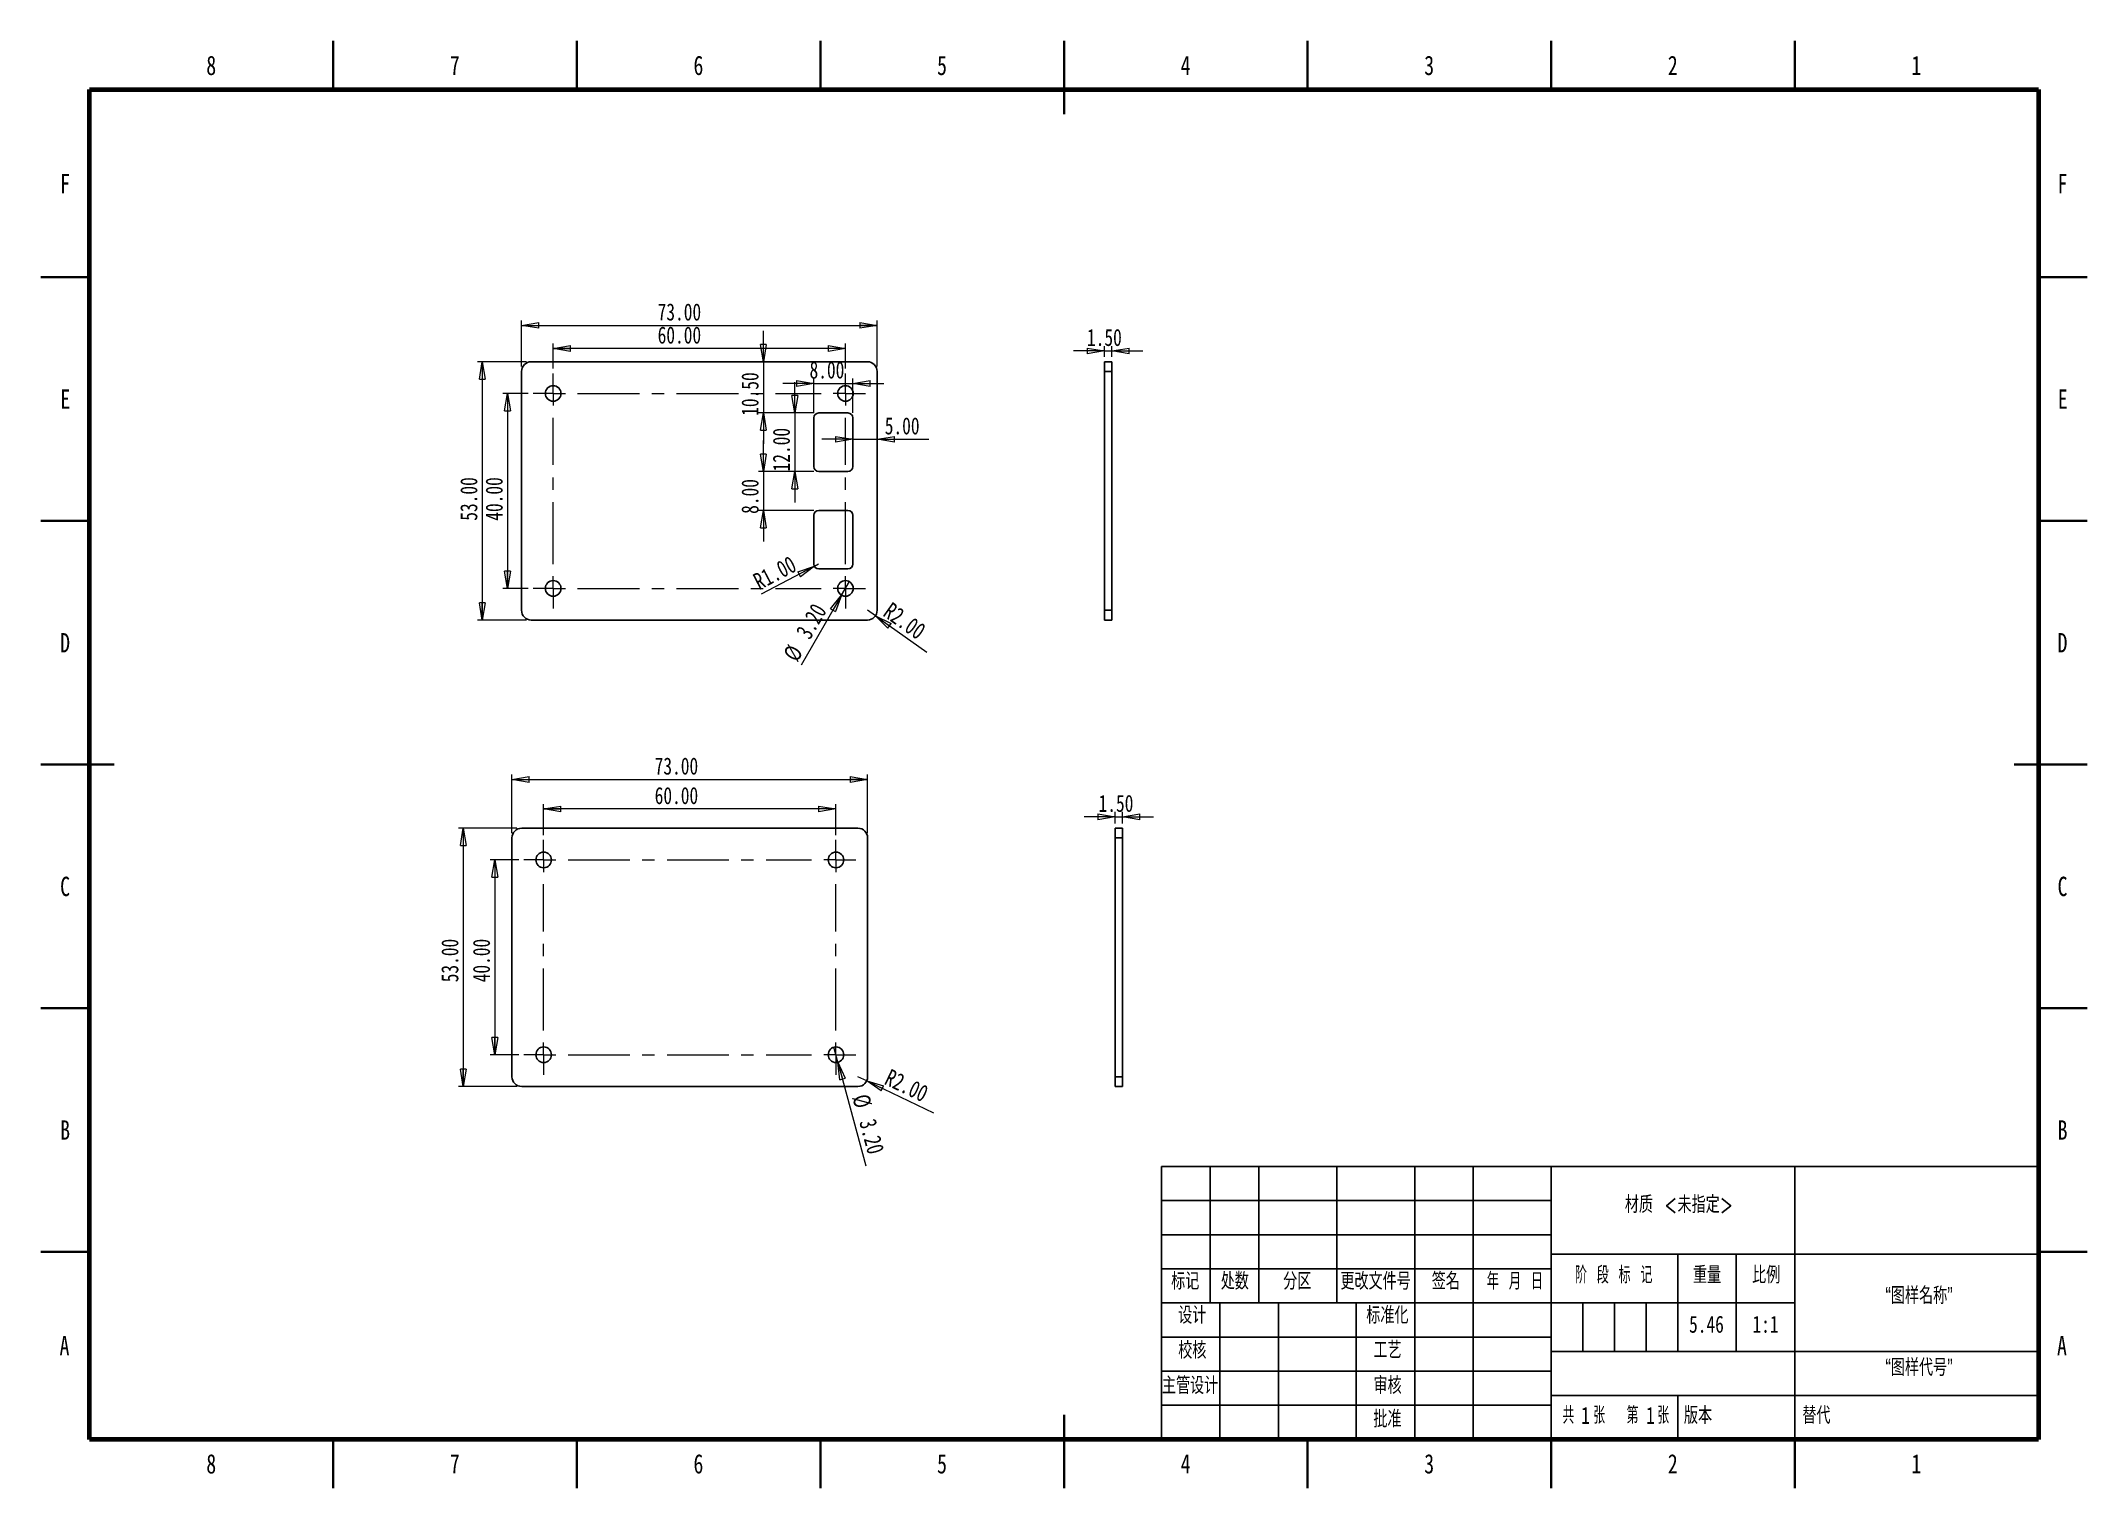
# Model space of a CAD drawing. Header units: millimetres. Extents: x 0 to 420, y 0 to 297.
import ezdxf

# ---------------------------------------------------------------- set-up
doc = ezdxf.new("R2010")
doc.units = ezdxf.units.MM
doc.linetypes.add('CENTERX2', pattern=[20.32, 12.7, -2.54, 2.54, -2.54])
for name, color, linetype in [('10', 7, 'Continuous'), ('5', 7, 'Continuous'), ('SLD-0', 7, 'Continuous')]:
    doc.layers.add(name, color=color, linetype=linetype)
doc.styles.add('SLDTEXTSTYLE0', font='TXT', dxfattribs={"width": 0.75})
doc.styles.add('SLDTEXTSTYLE1', font='TXT', dxfattribs={"width": 0.75, "bigfont": 'bigfont'})
doc.styles.add('SLDTEXTSTYLE2', font='TXT', dxfattribs={"width": 0.625, "bigfont": 'bigfont'})
doc.styles.add('SLDTEXTSTYLE3', font='TXT', dxfattribs={"width": 0.642857, "bigfont": 'bigfont'})
doc.styles.add('SLDTEXTSTYLE4', font='TXT', dxfattribs={"width": 0.65, "bigfont": 'bigfont'})
doc.dimstyles.new('SLDDIMSTYLE0', dxfattribs={"dimtxt": 3.5, "dimasz": 3.556, "dimexe": 0, "dimexo": 0.0625, "dimgap": 0.875, "dimtad": 1, "dimrnd": 1e-09, "dimzin": 4, "dimdsep": 46, "dimtxsty": 'SLDTEXTSTYLE0', "dimblk1": 'CLOSED', "dimblk2": 'CLOSED', "dimsah": 1, "dimcen": 0.09, "dimadec": 0, "dimazin": 1, "dimtfac": 1, "dimtofl": 0, "dimtmove": 0, "dimatfit": 3, "dimldrblk": 'CLOSED', "dimfxl": 1, "dimfrac": 2, "dimtolj": 1, "dimtzin": 12, "dimarcsym": 0})
doc.dimstyles.new('SLDDIMSTYLE1', dxfattribs={"dimtxt": 3.5, "dimasz": 3.556, "dimexe": 0, "dimexo": 0.0625, "dimgap": 0.875, "dimtad": 1, "dimrnd": 1e-09, "dimzin": 4, "dimdsep": 46, "dimtxsty": 'SLDTEXTSTYLE0', "dimblk1": 'CLOSED', "dimblk2": 'CLOSED', "dimsah": 1, "dimcen": 0.09, "dimadec": 0, "dimazin": 1, "dimtfac": 1, "dimtmove": 0, "dimatfit": 0, "dimldrblk": 'CLOSED', "dimfxl": 1, "dimfrac": 2, "dimtolj": 1, "dimtzin": 12, "dimarcsym": 0})
doc.dimstyles.new('SLDDIMSTYLE2', dxfattribs={"dimtxt": 3.5, "dimasz": 3.556, "dimexe": 0, "dimexo": 0.0625, "dimgap": 0.875, "dimtad": 1, "dimrnd": 1e-09, "dimzin": 4, "dimdsep": 46, "dimtxsty": 'SLDTEXTSTYLE0', "dimblk1": 'NONE', "dimblk2": 'CLOSED', "dimsah": 1, "dimcen": 0, "dimadec": 0, "dimazin": 1, "dimtfac": 1, "dimtmove": 0, "dimatfit": 3, "dimldrblk": 'NONE', "dimfxl": 1, "dimfrac": 2, "dimtolj": 1, "dimtzin": 12, "dimarcsym": 0})
doc.dimstyles.new('SLDDIMSTYLE3', dxfattribs={"dimtxt": 3.5, "dimasz": 3.556, "dimexe": 0, "dimexo": 0.0625, "dimgap": 0.875, "dimtad": 1, "dimrnd": 1e-09, "dimzin": 4, "dimdsep": 46, "dimtxsty": 'SLDTEXTSTYLE0', "dimblk1": 'CLOSED', "dimblk2": 'CLOSED', "dimsah": 1, "dimcen": 0, "dimadec": 0, "dimazin": 1, "dimtfac": 1, "dimtofl": 0, "dimtmove": 0, "dimatfit": 3, "dimldrblk": 'CLOSED', "dimfxl": 1, "dimfrac": 2, "dimtolj": 1, "dimtzin": 12, "dimarcsym": 0})

# ---------------------------------------------------------------- blocks, each defined once
blk = doc.blocks.new('_Closed')
at = {"color": 0, "linetype": 'ByBlock', "lineweight": -2}
for p, q in [((-1, 0.166667), (0, 0)), ((-1, 0.166667), (-1, -0.166667)), ((0, 0), (-1, -0.166667)), ((0, 0), (-1, 0))]:
    blk.add_line(p, q, dxfattribs=at)
blk = doc.blocks.new('_D')
at = {"color": 7, "linetype": 'Continuous', "lineweight": 0, "transparency": 16777216}
for p, q in [((98.64, 230.15), (98.64, 239.62)), ((171.64, 230.15), (171.64, 239.62)), ((98.64, 238.62), (171.64, 238.62))]:
    blk.add_line(p, q, dxfattribs=at)
at = {"color": 7, "linetype": 'Continuous', "lineweight": 18, "transparency": 16777216, "xscale": 3.556, "yscale": 3.556, "rotation": 180.0000000000004}
blk.add_blockref('_Closed', (98.64, 238.62, -0.75), dxfattribs=at)
at = {"color": 7, "linetype": 'Continuous', "lineweight": 18, "transparency": 16777216, "xscale": 3.556, "yscale": 3.556}
blk.add_blockref('_Closed', (171.64, 238.62, -0.75), dxfattribs=at)
at = {"color": 7, "linetype": 'Continuous', "lineweight": 18, "transparency": 16777216, "insert": (126.59, 243.13), "char_height": 3.5, "attachment_point": 1, "style": 'SLDTEXTSTYLE0'}
blk.add_mtext('73.00', dxfattribs=at)
blk = doc.blocks.new('_D_1')
at = {"color": 7, "linetype": 'Continuous', "lineweight": 0, "transparency": 16777216}
for p, q in [((105.14, 229.75), (105.14, 234.88)), ((165.14, 233.88), (105.14, 233.88)), ((165.14, 229.75), (165.14, 234.88))]:
    blk.add_line(p, q, dxfattribs=at)
at = {"color": 7, "linetype": 'Continuous', "lineweight": 18, "transparency": 16777216, "xscale": 3.556, "yscale": 3.556, "rotation": 180.0000000000004}
blk.add_blockref('_Closed', (105.14, 233.88, -0.75), dxfattribs=at)
at = {"color": 7, "linetype": 'Continuous', "lineweight": 18, "transparency": 16777216, "xscale": 3.556, "yscale": 3.556}
blk.add_blockref('_Closed', (165.14, 233.88, -0.75), dxfattribs=at)
at = {"color": 7, "linetype": 'Continuous', "lineweight": 18, "transparency": 16777216, "insert": (126.59, 238.39), "char_height": 3.5, "attachment_point": 1, "style": 'SLDTEXTSTYLE0'}
blk.add_mtext('60.00', dxfattribs=at)
blk = doc.blocks.new('_D_2')
at = {"color": 7, "linetype": 'Continuous', "lineweight": 0, "transparency": 16777216}
for p, q in [((100.04, 224.65), (94.78, 224.65)), ((95.78, 224.65), (95.78, 184.65)), ((100.04, 184.65), (94.78, 184.65))]:
    blk.add_line(p, q, dxfattribs=at)
at = {"color": 7, "linetype": 'Continuous', "lineweight": 18, "transparency": 16777216, "xscale": 3.556, "yscale": 3.556}
for p, rotation in [((95.78, 224.65, -0.75), 90.0000000000004), ((95.78, 184.65, -0.75), 270.0000000000004)]:
    blk.add_blockref('_Closed', p, dxfattribs=dict(at, rotation=rotation))
at = {"color": 7, "linetype": 'Continuous', "lineweight": 18, "transparency": 16777216, "insert": (91.27, 198.53), "char_height": 3.5, "attachment_point": 1, "rotation": 90, "style": 'SLDTEXTSTYLE0'}
blk.add_mtext('40.00', dxfattribs=at)
blk = doc.blocks.new('_D_3')
at = {"color": 7, "linetype": 'Continuous', "lineweight": 0, "transparency": 16777216}
for p, q in [((99.64, 231.15), (89.59, 231.15)), ((90.59, 231.15), (90.59, 178.15)), ((99.64, 178.15), (89.59, 178.15))]:
    blk.add_line(p, q, dxfattribs=at)
at = {"color": 7, "linetype": 'Continuous', "lineweight": 18, "transparency": 16777216, "xscale": 3.556, "yscale": 3.556}
for p, rotation in [((90.59, 231.15, -0.75), 90.0000000000004), ((90.59, 178.15, -0.75), 270.0000000000004)]:
    blk.add_blockref('_Closed', p, dxfattribs=dict(at, rotation=rotation))
at = {"color": 7, "linetype": 'Continuous', "lineweight": 18, "transparency": 16777216, "insert": (86.07, 198.53), "char_height": 3.5, "attachment_point": 1, "rotation": 90, "style": 'SLDTEXTSTYLE0'}
blk.add_mtext('53.00', dxfattribs=at)
blk = doc.blocks.new('_D_4')
at = {"color": 7, "linetype": 'Continuous', "lineweight": 0, "transparency": 16777216}
for p, q in [((154.74, 220.65), (154.74, 227)), ((158.64, 220.65), (153.74, 220.65)), ((154.74, 220.65), (154.74, 208.65)), ((158.64, 208.65), (153.74, 208.65)), ((154.74, 208.65), (154.74, 202.3))]:
    blk.add_line(p, q, dxfattribs=at)
at = {"color": 7, "linetype": 'Continuous', "lineweight": 18, "transparency": 16777216, "xscale": 3.556, "yscale": 3.556}
for p, rotation in [((154.74, 220.65, -0.75), 270.0000000000004), ((154.74, 208.65, -0.75), 90.0000000000004)]:
    blk.add_blockref('_Closed', p, dxfattribs=dict(at, rotation=rotation))
at = {"color": 7, "linetype": 'Continuous', "lineweight": 18, "transparency": 16777216, "insert": (150.23, 208.65), "char_height": 3.5, "attachment_point": 1, "rotation": 90, "style": 'SLDTEXTSTYLE0'}
blk.add_mtext('12.00', dxfattribs=at)
blk = doc.blocks.new('_D_5')
at = {"color": 7, "linetype": 'Continuous', "lineweight": 0, "transparency": 16777216}
for p, q in [((158.64, 220.65), (158.64, 227.7)), ((166.64, 220.65), (166.64, 227.7)), ((158.64, 226.7), (152.29, 226.7)), ((158.64, 226.7), (166.64, 226.7)), ((166.64, 226.7), (172.99, 226.7))]:
    blk.add_line(p, q, dxfattribs=at)
at = {"color": 7, "linetype": 'Continuous', "lineweight": 18, "transparency": 16777216, "xscale": 3.556, "yscale": 3.556}
blk.add_blockref('_Closed', (158.64, 226.7, -0.75), dxfattribs=at)
at = {"color": 7, "linetype": 'Continuous', "lineweight": 18, "transparency": 16777216, "xscale": 3.556, "yscale": 3.556, "rotation": 180.0000000000004}
blk.add_blockref('_Closed', (166.64, 226.7, -0.75), dxfattribs=at)
at = {"color": 7, "linetype": 'Continuous', "lineweight": 18, "transparency": 16777216, "insert": (157.77, 231.22), "char_height": 3.5, "attachment_point": 1, "style": 'SLDTEXTSTYLE0'}
blk.add_mtext('8.00', dxfattribs=at)
blk = doc.blocks.new('_D_6')
at = {"color": 7, "linetype": 'Continuous', "lineweight": 0, "transparency": 16777216}
for q in [(165.94, 186.03), (156.04, 168.88)]:
    blk.add_line((164.34, 183.26), q, dxfattribs=at)
at = {"color": 7, "linetype": 'Continuous', "lineweight": 18, "transparency": 16777216, "xscale": 3.556, "yscale": 3.556, "rotation": 60.00000000000037}
blk.add_blockref('_Closed', (164.34, 183.26, -0.75), dxfattribs=at)
at = {"color": 7, "linetype": 'Continuous', "lineweight": 18, "transparency": 16777216, "char_height": 3.5, "attachment_point": 1, "rotation": 60, "style": 'SLDTEXTSTYLE0'}
for s, insert in [('3.20', (154.8, 175.69)), ('%%c', (152.2, 171.09))]:
    blk.add_mtext(s, dxfattribs=dict(at, insert=insert))
blk = doc.blocks.new('_None')
blk = doc.blocks.new('_D_7')
at = {"color": 7, "linetype": 'Continuous', "lineweight": 0, "transparency": 16777216}
for q in [(169.64, 180.15), (181.84, 171.54)]:
    blk.add_line((171.28, 178.99), q, dxfattribs=at)
at = {"color": 7, "linetype": 'Continuous', "lineweight": 18, "transparency": 16777216, "xscale": 3.556, "yscale": 3.556, "rotation": 144.7728561431212}
blk.add_blockref('_Closed', (171.28, 178.99, -0.75), dxfattribs=at)
at = {"color": 7, "linetype": 'Continuous', "lineweight": 18, "transparency": 16777216, "insert": (174.66, 181.99), "char_height": 3.5, "attachment_point": 1, "rotation": 324.7729, "style": 'SLDTEXTSTYLE0'}
blk.add_mtext('R2.00', dxfattribs=at)
blk = doc.blocks.new('_D_8')
at = {"color": 7, "linetype": 'Continuous', "lineweight": 0, "transparency": 16777216}
for q in [(147.87, 183.48), (159.64, 189.65)]:
    blk.add_line((158.76, 189.18), q, dxfattribs=at)
at = {"color": 7, "linetype": 'Continuous', "lineweight": 18, "transparency": 16777216, "xscale": 3.556, "yscale": 3.556, "rotation": 27.62542425942012}
blk.add_blockref('_Closed', (158.76, 189.18, -0.75), dxfattribs=at)
at = {"color": 7, "linetype": 'Continuous', "lineweight": 18, "transparency": 16777216, "insert": (145.85, 187.34), "char_height": 3.5, "attachment_point": 1, "rotation": 27.6254, "style": 'SLDTEXTSTYLE0'}
blk.add_mtext('R1.00', dxfattribs=at)
blk = doc.blocks.new('_D_9')
at = {"color": 7, "linetype": 'Continuous', "lineweight": 0, "transparency": 16777216}
for p, q in [((166.64, 215.24), (160.29, 215.24)), ((166.64, 215.24), (171.64, 215.24)), ((171.64, 215.24), (182.26, 215.24))]:
    blk.add_line(p, q, dxfattribs=at)
at = {"color": 7, "linetype": 'Continuous', "lineweight": 18, "transparency": 16777216, "xscale": 3.556, "yscale": 3.556}
blk.add_blockref('_Closed', (166.64, 215.24, -0.75), dxfattribs=at)
at = {"color": 7, "linetype": 'Continuous', "lineweight": 18, "transparency": 16777216, "xscale": 3.556, "yscale": 3.556, "rotation": 180.0000000000004}
blk.add_blockref('_Closed', (171.64, 215.24, -0.75), dxfattribs=at)
at = {"color": 7, "linetype": 'Continuous', "lineweight": 18, "transparency": 16777216, "insert": (173.21, 219.75), "char_height": 3.5, "attachment_point": 1, "style": 'SLDTEXTSTYLE0'}
blk.add_mtext('5.00', dxfattribs=at)
blk = doc.blocks.new('_D_10')
at = {"color": 7, "linetype": 'Continuous', "lineweight": 0, "transparency": 16777216}
for p, q in [((148.3, 208.65), (148.3, 215)), ((158.64, 208.65), (147.3, 208.65)), ((148.3, 208.65), (148.3, 200.65)), ((158.64, 200.65), (147.3, 200.65)), ((148.3, 200.65), (148.3, 194.3))]:
    blk.add_line(p, q, dxfattribs=at)
at = {"color": 7, "linetype": 'Continuous', "lineweight": 18, "transparency": 16777216, "xscale": 3.556, "yscale": 3.556}
for p, rotation in [((148.3, 208.65, -0.75), 270.0000000000004), ((148.3, 200.65, -0.75), 90.0000000000004)]:
    blk.add_blockref('_Closed', p, dxfattribs=dict(at, rotation=rotation))
at = {"color": 7, "linetype": 'Continuous', "lineweight": 18, "transparency": 16777216, "insert": (143.79, 199.94), "char_height": 3.5, "attachment_point": 1, "rotation": 90, "style": 'SLDTEXTSTYLE0'}
blk.add_mtext('8.00', dxfattribs=at)
blk = doc.blocks.new('_D_11')
at = {"color": 7, "linetype": 'Continuous', "lineweight": 0, "transparency": 16777216}
for p, q in [((148.3, 231.15), (148.3, 237.5)), ((148.3, 231.15), (148.3, 220.65)), ((158.64, 220.65), (147.3, 220.65)), ((148.3, 220.65), (148.3, 214.3))]:
    blk.add_line(p, q, dxfattribs=at)
at = {"color": 7, "linetype": 'Continuous', "lineweight": 18, "transparency": 16777216, "xscale": 3.556, "yscale": 3.556}
for p, rotation in [((148.3, 231.15, -0.75), 270.0000000000004), ((148.3, 220.65, -0.75), 90.0000000000004)]:
    blk.add_blockref('_Closed', p, dxfattribs=dict(at, rotation=rotation))
at = {"color": 7, "linetype": 'Continuous', "lineweight": 18, "transparency": 16777216, "insert": (143.79, 220.06), "char_height": 3.5, "attachment_point": 1, "rotation": 90, "style": 'SLDTEXTSTYLE0'}
blk.add_mtext('10.50', dxfattribs=at)
blk = doc.blocks.new('SW_CENTERMARKSYMBOL_0')
at = {"color": 0, "linetype": 'Continuous', "lineweight": 18}
for p, q in [((-60, 2.5), (-60, 4.1)), ((-60, 0), (-60, 2.5)), ((0, 0), (-2.5, 0)), ((0, 2.5), (0, 4.1)), ((0, 0), (0, 2.5)), ((0, 0), (0, -2.5)), ((0, 0), (2.5, 0)), ((2.5, 0), (4.1, 0)), ((-62.5, 0), (-64.1, 0)), ((-60, 0), (-62.5, 0)), ((-60, 0), (-60, -2.5)), ((-60, 0), (-57.5, 0)), ((-60, -40), (-60, -37.5)), ((0, -40), (0, -37.5)), ((-62.5, -40), (-64.1, -40)), ((-60, -40), (-62.5, -40)), ((-60, -40), (-60, -42.5)), ((-60, -40), (-57.5, -40)), ((0, -40), (-2.5, -40)), ((0, -40), (0, -42.5)), ((0, -40), (2.5, -40)), ((2.5, -40), (4.1, -40)), ((-60, -42.5), (-60, -44.1)), ((0, -42.5), (0, -44.1))]:
    blk.add_line(p, q, dxfattribs=at)
at = {"color": 0, "linetype": 'CENTERX2', "lineweight": 18}
for p, q in [((-55, 0), (-5, 0)), ((-60, -35), (-60, -5)), ((0, -35), (0, -5)), ((-55, -40), (-5, -40))]:
    blk.add_line(p, q, dxfattribs=at)
blk = doc.blocks.new('_D_12')
at = {"color": 7, "linetype": 'Continuous', "lineweight": 0, "transparency": 16777216}
for p, q in [((218.32, 233.38), (211.97, 233.38)), ((218.32, 232.15), (218.32, 234.38)), ((218.32, 233.38), (219.82, 233.38)), ((219.82, 232.15), (219.82, 234.38)), ((219.82, 233.38), (226.17, 233.38))]:
    blk.add_line(p, q, dxfattribs=at)
at = {"color": 7, "linetype": 'Continuous', "lineweight": 18, "transparency": 16777216, "xscale": 3.556, "yscale": 3.556}
blk.add_blockref('_Closed', (218.32, 233.38), dxfattribs=at)
at = {"color": 7, "linetype": 'Continuous', "lineweight": 18, "transparency": 16777216, "xscale": 3.556, "yscale": 3.556, "rotation": 180.0000000000004}
blk.add_blockref('_Closed', (219.82, 233.38), dxfattribs=at)
at = {"color": 7, "linetype": 'Continuous', "lineweight": 18, "transparency": 16777216, "insert": (214.72, 237.9), "char_height": 3.5, "attachment_point": 1, "style": 'SLDTEXTSTYLE0'}
blk.add_mtext('1.50', dxfattribs=at)
blk = doc.blocks.new('_D_13')
at = {"color": 7, "linetype": 'Continuous', "lineweight": 0, "transparency": 16777216}
for p, q in [((96.69, 134.42), (96.69, 146.42)), ((96.69, 145.42), (169.69, 145.42)), ((169.69, 134.42), (169.69, 146.42))]:
    blk.add_line(p, q, dxfattribs=at)
at = {"color": 7, "linetype": 'Continuous', "lineweight": 18, "transparency": 16777216, "xscale": 3.556, "yscale": 3.556, "rotation": 180.0000000000004}
blk.add_blockref('_Closed', (96.69, 145.42, -0.75), dxfattribs=at)
at = {"color": 7, "linetype": 'Continuous', "lineweight": 18, "transparency": 16777216, "xscale": 3.556, "yscale": 3.556}
blk.add_blockref('_Closed', (169.69, 145.42, -0.75), dxfattribs=at)
at = {"color": 7, "linetype": 'Continuous', "lineweight": 18, "transparency": 16777216, "insert": (125.98, 149.94), "char_height": 3.5, "attachment_point": 1, "style": 'SLDTEXTSTYLE0'}
blk.add_mtext('73.00', dxfattribs=at)
blk = doc.blocks.new('_D_14')
at = {"color": 7, "linetype": 'Continuous', "lineweight": 0, "transparency": 16777216}
for p, q in [((97.69, 135.42), (85.69, 135.42)), ((86.69, 135.42), (86.69, 82.42)), ((97.69, 82.42), (85.69, 82.42))]:
    blk.add_line(p, q, dxfattribs=at)
at = {"color": 7, "linetype": 'Continuous', "lineweight": 18, "transparency": 16777216, "xscale": 3.556, "yscale": 3.556}
for p, rotation in [((86.69, 135.42, -0.75), 90.0000000000004), ((86.69, 82.42, -0.75), 270.0000000000004)]:
    blk.add_blockref('_Closed', p, dxfattribs=dict(at, rotation=rotation))
at = {"color": 7, "linetype": 'Continuous', "lineweight": 18, "transparency": 16777216, "insert": (82.18, 103.8), "char_height": 3.5, "attachment_point": 1, "rotation": 90, "style": 'SLDTEXTSTYLE0'}
blk.add_mtext('53.00', dxfattribs=at)
blk = doc.blocks.new('_D_15')
at = {"color": 7, "linetype": 'Continuous', "lineweight": 0, "transparency": 16777216}
for q in [(167.69, 84.42), (183.24, 77.03)]:
    blk.add_line((169.5, 83.56), q, dxfattribs=at)
at = {"color": 7, "linetype": 'Continuous', "lineweight": 18, "transparency": 16777216, "xscale": 3.556, "yscale": 3.556, "rotation": 154.5664754323439}
blk.add_blockref('_Closed', (169.5, 83.56, -0.75), dxfattribs=at)
at = {"color": 7, "linetype": 'Continuous', "lineweight": 18, "transparency": 16777216, "insert": (174.42, 86.14), "char_height": 3.5, "attachment_point": 1, "rotation": 334.5665, "style": 'SLDTEXTSTYLE0'}
blk.add_mtext('R2.00', dxfattribs=at)
blk = doc.blocks.new('_D_16')
at = {"color": 7, "linetype": 'Continuous', "lineweight": 0, "transparency": 16777216}
for q in [(162.78, 90.47), (169.3, 66.15)]:
    blk.add_line((163.61, 87.38), q, dxfattribs=at)
at = {"color": 7, "linetype": 'Continuous', "lineweight": 18, "transparency": 16777216, "xscale": 3.556, "yscale": 3.556, "rotation": 105.0000000000001}
blk.add_blockref('_Closed', (163.61, 87.38, -0.75), dxfattribs=at)
at = {"color": 7, "linetype": 'Continuous', "lineweight": 18, "transparency": 16777216, "char_height": 3.5, "attachment_point": 1, "rotation": 285, "style": 'SLDTEXTSTYLE0'}
for s, insert in [('%%c', (169.91, 81.15)), ('3.20', (171.33, 76.06))]:
    blk.add_mtext(s, dxfattribs=dict(at, insert=insert))
blk = doc.blocks.new('_D_17')
at = {"color": 7, "linetype": 'Continuous', "lineweight": 0, "transparency": 16777216}
for p, q in [((103.19, 134.02), (103.19, 140.37)), ((163.19, 139.37), (103.19, 139.37)), ((163.19, 134.02), (163.19, 140.37))]:
    blk.add_line(p, q, dxfattribs=at)
at = {"color": 7, "linetype": 'Continuous', "lineweight": 18, "transparency": 16777216, "xscale": 3.556, "yscale": 3.556, "rotation": 180.0000000000004}
blk.add_blockref('_Closed', (103.19, 139.37, -0.75), dxfattribs=at)
at = {"color": 7, "linetype": 'Continuous', "lineweight": 18, "transparency": 16777216, "xscale": 3.556, "yscale": 3.556}
blk.add_blockref('_Closed', (163.19, 139.37, -0.75), dxfattribs=at)
at = {"color": 7, "linetype": 'Continuous', "lineweight": 18, "transparency": 16777216, "insert": (125.98, 143.88), "char_height": 3.5, "attachment_point": 1, "style": 'SLDTEXTSTYLE0'}
blk.add_mtext('60.00', dxfattribs=at)
blk = doc.blocks.new('_D_18')
at = {"color": 7, "linetype": 'Continuous', "lineweight": 0, "transparency": 16777216}
for p, q in [((98.09, 128.92), (92.18, 128.92)), ((93.18, 128.92), (93.18, 88.92)), ((98.09, 88.92), (92.18, 88.92))]:
    blk.add_line(p, q, dxfattribs=at)
at = {"color": 7, "linetype": 'Continuous', "lineweight": 18, "transparency": 16777216, "xscale": 3.556, "yscale": 3.556}
for p, rotation in [((93.18, 128.92, -0.75), 90.0000000000004), ((93.18, 88.92, -0.75), 270.0000000000004)]:
    blk.add_blockref('_Closed', p, dxfattribs=dict(at, rotation=rotation))
at = {"color": 7, "linetype": 'Continuous', "lineweight": 18, "transparency": 16777216, "insert": (88.66, 103.8), "char_height": 3.5, "attachment_point": 1, "rotation": 90, "style": 'SLDTEXTSTYLE0'}
blk.add_mtext('40.00', dxfattribs=at)
blk = doc.blocks.new('SW_CENTERMARKSYMBOL_1')
at = {"color": 0, "linetype": 'Continuous', "lineweight": 18}
for p, q in [((-60, 2.5), (-60, 4.1)), ((-60, 0), (-60, 2.5)), ((0, 0), (-2.5, 0)), ((0, 2.5), (0, 4.1)), ((0, 0), (0, 2.5)), ((0, 0), (0, -2.5)), ((0, 0), (2.5, 0)), ((2.5, 0), (4.1, 0)), ((-62.5, 0), (-64.1, 0)), ((-60, 0), (-62.5, 0)), ((-60, 0), (-60, -2.5)), ((-60, 0), (-57.5, 0)), ((-60, -40), (-60, -37.5)), ((0, -40), (0, -37.5)), ((-62.5, -40), (-64.1, -40)), ((-60, -40), (-62.5, -40)), ((-60, -40), (-60, -42.5)), ((-60, -40), (-57.5, -40)), ((0, -40), (-2.5, -40)), ((0, -40), (0, -42.5)), ((0, -40), (2.5, -40)), ((2.5, -40), (4.1, -40)), ((-60, -42.5), (-60, -44.1)), ((0, -42.5), (0, -44.1))]:
    blk.add_line(p, q, dxfattribs=at)
at = {"color": 0, "linetype": 'CENTERX2', "lineweight": 18}
for p, q in [((-55, 0), (-5, 0)), ((-60, -35), (-60, -5)), ((0, -35), (0, -5)), ((-55, -40), (-5, -40))]:
    blk.add_line(p, q, dxfattribs=at)
blk = doc.blocks.new('_D_19')
at = {"color": 7, "linetype": 'Continuous', "lineweight": 0, "transparency": 16777216}
for p, q in [((220.52, 136.42), (220.52, 138.77)), ((222.02, 136.42), (222.02, 138.77)), ((220.52, 137.77), (214.17, 137.77)), ((220.52, 137.77), (222.02, 137.77)), ((222.02, 137.77), (228.37, 137.77))]:
    blk.add_line(p, q, dxfattribs=at)
at = {"color": 7, "linetype": 'Continuous', "lineweight": 18, "transparency": 16777216, "xscale": 3.556, "yscale": 3.556}
blk.add_blockref('_Closed', (220.52, 137.77), dxfattribs=at)
at = {"color": 7, "linetype": 'Continuous', "lineweight": 18, "transparency": 16777216, "xscale": 3.556, "yscale": 3.556, "rotation": 180.0000000000004}
blk.add_blockref('_Closed', (222.02, 137.77), dxfattribs=at)
at = {"color": 7, "linetype": 'Continuous', "lineweight": 18, "transparency": 16777216, "insert": (217.1, 142.28), "char_height": 3.5, "attachment_point": 1, "style": 'SLDTEXTSTYLE0'}
blk.add_mtext('1.50', dxfattribs=at)

msp = doc.modelspace()

# ---------------------------------------------------------------- linework, layer by layer
at = {"color": 7, "linetype": 'Continuous', "lineweight": 35}
for p, q in [((60, 287), (60, 297)), ((110, 287), (110, 297)), ((160, 287), (160, 297)), ((210, 297), (210, 282)), ((210, 287), (210, 297)), ((260, 287), (260, 297)), ((310, 287), (310, 297)), ((360, 287), (360, 297)), ((10, 248.5), (0, 248.5)), ((410, 248.5), (420, 248.5)), ((10, 198.5), (0, 198.5)), ((410, 198.5), (420, 198.5)), ((0, 148.5), (15, 148.5)), ((10, 148.5), (0, 148.5)), ((420, 148.5), (405, 148.5)), ((410, 148.5), (420, 148.5)), ((10, 98.5), (0, 98.5)), ((410, 98.5), (420, 98.5)), ((10, 48.5), (0, 48.5)), ((410, 48.5), (420, 48.5)), ((210, 0), (210, 15)), ((60, 10), (60, 0)), ((110, 10), (110, 0)), ((160, 10), (160, 0)), ((210, 10), (210, 0)), ((260, 10), (260, 0)), ((310, 10), (310, 0)), ((360, 10), (360, 0))]:
    msp.add_line(p, q, dxfattribs=at)
at = {"color": 7, "linetype": 'Continuous', "lineweight": 70}
for p, q in [((10, 10), (10, 287)), ((10, 287), (410, 287)), ((410, 287), (410, 10)), ((410, 10), (10, 10))]:
    msp.add_line(p, q, dxfattribs=at)
at = {"color": 7, "linetype": 'Continuous', "lineweight": 25}
for p, q in [((169.644, 231.148), (100.644, 231.148)), ((218.318, 231.148), (219.818, 231.148)), ((218.318, 229.148), (218.318, 231.148)), ((219.818, 231.148), (219.818, 229.148)), ((98.644, 229.148), (98.644, 180.148)), ((171.644, 180.148), (171.644, 229.148)), ((218.318, 180.148), (218.318, 229.148)), ((219.818, 229.148), (218.318, 229.148)), ((219.818, 180.148), (219.818, 229.148)), ((158.644, 219.648), (158.644, 209.648)), ((159.644, 220.648), (165.644, 220.648)), ((166.644, 219.648), (166.644, 209.648)), ((159.644, 208.648), (165.644, 208.648)), ((158.644, 199.648), (158.644, 189.648)), ((159.644, 200.648), (165.644, 200.648)), ((166.644, 199.648), (166.644, 189.648)), ((159.644, 188.648), (165.644, 188.648)), ((100.644, 178.148), (169.644, 178.148)), ((218.318, 180.148), (219.818, 180.148)), ((218.318, 178.148), (218.318, 180.148)), ((219.818, 178.148), (218.318, 178.148)), ((219.818, 180.148), (219.818, 178.148)), ((167.694, 135.424), (98.694, 135.424)), ((220.519, 135.424), (222.019, 135.424)), ((220.519, 133.424), (220.519, 135.424)), ((222.019, 135.424), (222.019, 133.424)), ((96.694, 133.424), (96.694, 84.424)), ((169.694, 84.424), (169.694, 133.424)), ((220.519, 84.424), (220.519, 133.424)), ((222.019, 133.424), (220.519, 133.424)), ((222.019, 84.424), (222.019, 133.424)), ((220.519, 84.424), (222.019, 84.424)), ((220.519, 82.424), (220.519, 84.424)), ((222.019, 84.424), (222.019, 82.424)), ((98.694, 82.424), (167.694, 82.424)), ((222.019, 82.424), (220.519, 82.424))]:
    msp.add_line(p, q, dxfattribs=at)
for centre in [(105.144, 224.648), (165.144, 224.648), (105.144, 184.648), (165.144, 184.648), (103.194, 128.924), (163.194, 128.924), (103.194, 88.924), (163.194, 88.924)]:
    msp.add_circle(centre, 1.6, dxfattribs=at)
for centre, radius, start, end in [((100.644, 229.148), 2, 90, 180), ((169.644, 229.148), 2, 0, 90), ((159.644, 219.648), 1, 90, 180), ((165.644, 219.648), 1, 0, 90), ((159.644, 209.648), 1, 180, 270), ((165.644, 209.648), 1, 270, 0), ((159.644, 199.648), 1, 90, 180), ((165.644, 199.648), 1, 0, 90), ((159.644, 189.648), 1, 180, 270), ((165.644, 189.648), 1, 270, 0), ((100.644, 180.148), 2, 180, 270), ((169.644, 180.148), 2, 270, 0), ((98.694, 133.424), 2, 90, 180), ((167.694, 133.424), 2, 0, 90), ((98.694, 84.424), 2, 180, 270), ((167.694, 84.424), 2, 270, 0)]:
    msp.add_arc(centre, radius, start, end, dxfattribs=at)
at = {"layer": '10', "color": 7, "lineweight": 25}
for p, q in [((240, 66), (240, 38)), ((250, 66), (250, 38)), ((266, 66), (266, 38)), ((282, 66), (282, 10)), ((294, 66), (294, 10)), ((310, 66), (310, 10)), ((360, 66), (360, 38)), ((310, 48), (410, 48)), ((335.986, 48), (335.986, 28)), ((348, 48), (348, 28)), ((230, 45), (310, 45)), ((230, 38), (360, 38)), ((242, 38), (242, 10)), ((254, 38), (254, 10)), ((270, 38), (270, 10)), ((360, 38), (360, 10)), ((230, 31), (310, 31)), ((310, 28), (410, 28)), ((230, 24), (310, 24)), ((230, 17), (310, 17)), ((310, 19), (410, 19))]:
    msp.add_line(p, q, dxfattribs=at)
at = {"layer": '10', "color": 7}
for p, q in [((230, 59), (310, 59)), ((230, 52), (310, 52))]:
    msp.add_line(p, q, dxfattribs=at)
at = {"layer": '5', "color": 7, "lineweight": 25}
for q in [(410, 66), (230, 10)]:
    msp.add_line((230, 66), q, dxfattribs=at)
at = {"layer": 'SLD-0'}
for p, q in [((316.5, 38), (316.5, 28)), ((323, 38), (323, 28)), ((329.5, 38), (329.5, 28))]:
    msp.add_line(p, q, dxfattribs=at)
at = {"layer": 'SLD-0', "lineweight": 25}
msp.add_line((335.986, 19), (335.986, 10), dxfattribs=at)

# ---------------------------------------------------------------- block references
at = {"color": 7, "linetype": 'Continuous', "lineweight": 0}
for name, p in [('SW_CENTERMARKSYMBOL_0', (165.144, 224.648)), ('SW_CENTERMARKSYMBOL_1', (163.194, 128.924))]:
    msp.add_blockref(name, p, dxfattribs=at)

# ---------------------------------------------------------------- texts
at = {"color": 7, "linetype": 'Continuous', "lineweight": 0, "char_height": 3.969, "attachment_point": 2, "style": 'SLDTEXTSTYLE0'}
for s, insert in [('8', (34.96, 293.967)), ('7', (84.96, 293.967)), ('6', (134.96, 293.967)), ('5', (184.96, 293.967)), ('4', (234.96, 293.967)), ('3', (284.96, 293.967)), ('2', (334.96, 293.967)), ('1', (384.96, 293.967)), ('F', (4.958, 269.717)), ('F', (414.958, 269.717)), ('E', (5.008, 225.467)), ('E', (415.008, 225.467)), ('D', (4.953, 175.467)), ('D', (414.953, 175.467)), ('C', (4.959, 125.467)), ('C', (414.959, 125.467)), ('B', (4.971, 75.467)), ('B', (414.971, 75.467)), ('A', (4.84, 31.217)), ('A', (414.84, 31.217)), ('8', (34.96, 6.967)), ('7', (84.96, 6.967)), ('6', (134.96, 6.967)), ('5', (184.96, 6.967)), ('4', (234.96, 6.967)), ('3', (284.96, 6.967)), ('2', (334.96, 6.967)), ('1', (384.96, 6.967))]:
    msp.add_mtext(s, dxfattribs=dict(at, insert=insert))
at = {"layer": '10', "char_height": 3.5}
for s, insert, attachment_point, style in [('材质 <未指定>', (336.206, 59.956), 2, 'SLDTEXTSTYLE1'), ('标记', (234.891, 44.217), 2, 'SLDTEXTSTYLE1'), ('处数', (245.062, 44.217), 2, 'SLDTEXTSTYLE1'), ('分区', (257.869, 44.217), 2, 'SLDTEXTSTYLE1'), ('更改文件号', (273.961, 44.217), 2, 'SLDTEXTSTYLE1'), ('签名', (288.363, 44.217), 2, 'SLDTEXTSTYLE1'), ('年 月 日', (302.565, 44.217), 2, 'SLDTEXTSTYLE4'), ('阶 段 标 记', (322.83, 45.494), 2, 'SLDTEXTSTYLE3'), ('重量', (342, 45.494), 2, 'SLDTEXTSTYLE1'), ('比例', (354.131, 45.494), 2, 'SLDTEXTSTYLE1'), ('“图样名称”', (385.511, 41.265), 2, 'SLDTEXTSTYLE1'), ('设计', (236.329, 37.234), 2, 'SLDTEXTSTYLE1'), ('标准化', (276.377, 37.234), 2, 'SLDTEXTSTYLE1'), ('5.46', (341.874, 35.379), 2, 'SLDTEXTSTYLE0'), ('1:1', (353.992, 35.379), 2, 'SLDTEXTSTYLE0'), ('校核', (236.331, 30.056), 2, 'SLDTEXTSTYLE1'), ('工艺', (276.405, 30.099), 2, 'SLDTEXTSTYLE1'), ('“图样代号”', (385.511, 26.524), 2, 'SLDTEXTSTYLE1'), ('主管设计', (235.885, 22.804), 2, 'SLDTEXTSTYLE1'), ('审核', (276.421, 22.83), 2, 'SLDTEXTSTYLE1'), ('共  张', (316.698, 16.701), 2, 'SLDTEXTSTYLE2'), ('第  张', (329.854, 16.701), 2, 'SLDTEXTSTYLE2'), ('版本', (340.138, 16.675), 2, 'SLDTEXTSTYLE1'), ('批准', (276.387, 15.941), 2, 'SLDTEXTSTYLE1'), ('1', (316.142, 16.675), 1, 'SLDTEXTSTYLE0'), ('1', (329.479, 16.675), 1, 'SLDTEXTSTYLE0')]:
    msp.add_mtext(s, dxfattribs=dict(at, insert=insert, attachment_point=attachment_point, style=style))
at = {"layer": 'SLD-0', "insert": (361.561, 16.675), "char_height": 3.5, "attachment_point": 1, "style": 'SLDTEXTSTYLE1'}
msp.add_mtext('替代', dxfattribs=at)

# ---------------------------------------------------------------- dimensions: what is measured, and where the dimension line sits
at = {"color": 7, "linetype": 'Continuous', "lineweight": 18}
for base, p1, p2, dimstyle, picture, middle in [((171.644, 238.616), (98.644, 229.148), (171.644, 229.148), 'SLDDIMSTYLE0', '_D', (132.405, 238.616)), ((105.144, 233.876), (165.144, 228.748), (105.144, 228.748), 'SLDDIMSTYLE0', '_D_1', (132.405, 233.876)), ((219.818, 233.384), (218.318, 231.148), (219.818, 231.148), 'SLDDIMSTYLE1', '_D_12', (219.248, 233.384)), ((166.644, 226.705), (158.644, 219.648), (166.644, 219.648), 'SLDDIMSTYLE1', '_D_5', (162.298, 226.705)), ((171.644, 215.237), (166.644, 219.648), (171.644, 229.148), 'SLDDIMSTYLE1', '_D_9', (177.739, 215.237)), ((169.694, 145.424), (96.694, 133.424), (169.694, 133.424), 'SLDDIMSTYLE0', '_D_13', (131.797, 145.424)), ((103.194, 139.373), (163.194, 133.024), (103.194, 133.024), 'SLDDIMSTYLE0', '_D_17', (131.797, 139.373)), ((222.019, 137.773), (220.519, 135.424), (222.019, 135.424), 'SLDDIMSTYLE1', '_D_19', (221.628, 137.773))]:
    dim = msp.add_linear_dim(base=base, p1=p1, p2=p2, dimstyle=dimstyle, dxfattribs=at)
    dim.commit()
    dim.dimension.update_dxf_attribs({"geometry": picture, "text_midpoint": middle, "dimtype": 160})
for base, p1, p2, dimstyle, picture, middle in [((148.303, 220.648), (169.644, 231.148), (159.644, 220.648), 'SLDDIMSTYLE1', '_D_11', (148.303, 225.882)), ((90.586, 178.148), (100.644, 231.148), (100.644, 178.148), 'SLDDIMSTYLE0', '_D_3', (90.586, 204.351)), ((154.742, 208.648), (159.644, 220.648), (159.644, 208.648), 'SLDDIMSTYLE1', '_D_4', (154.742, 214.465)), ((95.781, 184.648), (101.044, 224.648), (101.044, 184.648), 'SLDDIMSTYLE0', '_D_2', (95.781, 204.351)), ((148.303, 200.648), (159.644, 208.648), (159.644, 200.648), 'SLDDIMSTYLE1', '_D_10', (148.303, 204.462)), ((86.694, 82.424), (98.694, 135.424), (98.694, 82.424), 'SLDDIMSTYLE0', '_D_14', (86.694, 109.619)), ((93.177, 88.924), (99.094, 128.924), (99.094, 88.924), 'SLDDIMSTYLE0', '_D_18', (93.177, 109.619))]:
    dim = msp.add_linear_dim(base=base, p1=p1, p2=p2, angle=90, dimstyle=dimstyle, dxfattribs=at)
    dim.commit()
    dim.dimension.update_dxf_attribs({"geometry": picture, "text_midpoint": middle, "dimtype": 160})
for center, mpoint, picture, middle in [((159.644, 189.648), (158.758, 189.185), '_D_8', (152.73, 186.03)), ((169.644, 180.148), (171.278, 178.995), '_D_7', (177.298, 174.743)), ((167.694, 84.424), (169.501, 83.565), '_D_15', (178.166, 79.444))]:
    dim = msp.add_radius_dim(center=center, mpoint=mpoint, dimstyle='SLDDIMSTYLE3', dxfattribs=at)
    dim.commit()
    dim.dimension.update_dxf_attribs({"geometry": picture, "text_midpoint": middle, "dimtype": 164})
for p1, p2, picture, middle in [((165.944, 186.034), (164.344, 183.263), '_D_6', (159.457, 174.798)), ((162.78, 90.469), (163.609, 87.378), '_D_16', (167.502, 72.847))]:
    dim = msp.add_diameter_dim_2p(p1=p1, p2=p2, dimstyle='SLDDIMSTYLE2', dxfattribs=at)
    dim.commit()
    dim.dimension.update_dxf_attribs({"geometry": picture, "text_midpoint": middle, "dimtype": 163})

doc.saveas('drawing.dxf')
